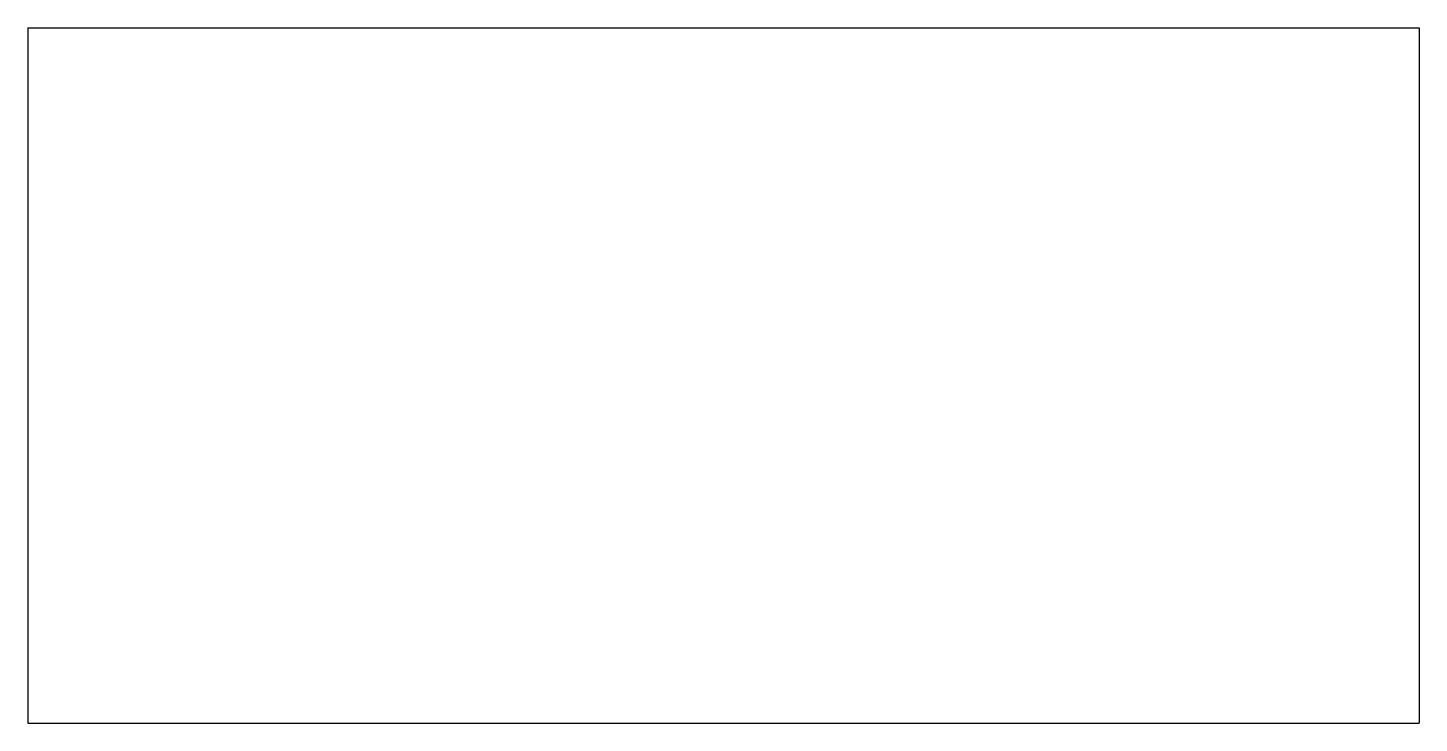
# Model space of a CAD drawing. Extents: x -60 to -40, y -30 to -20.
import ezdxf

# ---------------------------------------------------------------- set-up
doc = ezdxf.new("R2010")
doc.units = 0
doc.layers.add('VISIBLE', color=7, linetype='CONTINUOUS')

msp = doc.modelspace()

# ---------------------------------------------------------------- linework, layer by layer
at = {"layer": 'VISIBLE'}
for p, q in [((-60, -20), (-40, -20)), ((-60, -20), (-60, -30)), ((-40, -20), (-40, -30)), ((-60, -30), (-40, -30))]:
    msp.add_line(p, q, dxfattribs=at)

doc.saveas('drawing.dxf')
